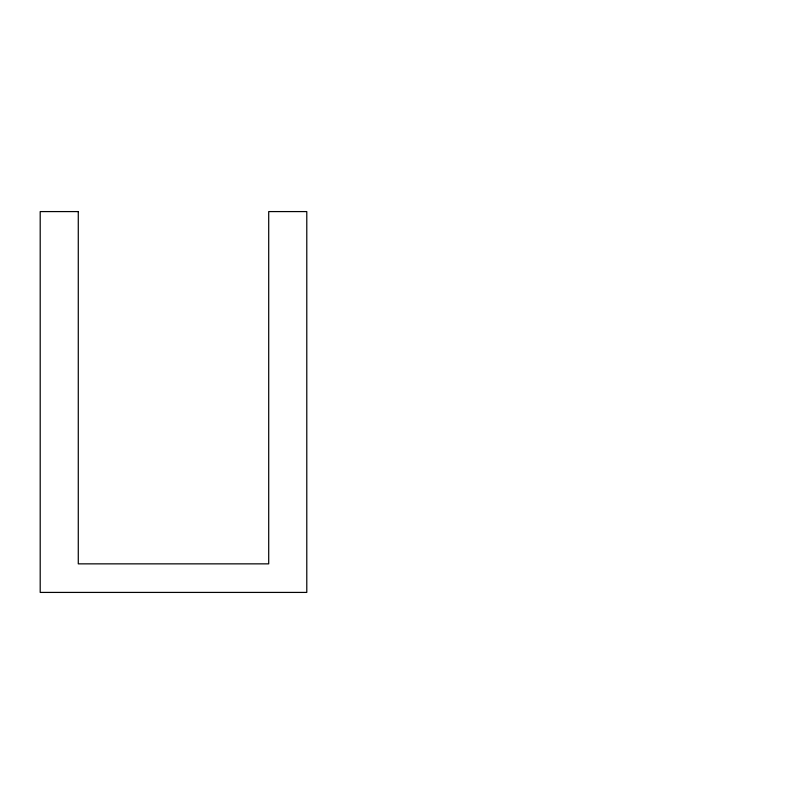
<?xml version="1.0" encoding="UTF-8"?>
<svg xmlns="http://www.w3.org/2000/svg" width="804" height="804" viewBox="0 0 804 804"><rect width="100%" height="100%" fill="white"/><g stroke="black" fill="none" stroke-linecap="round" stroke-linejoin="round"><path stroke-width="1.21" d="M78.279 211.583L40.2 211.583L40.2 592.417L306.786 592.417L306.786 211.583L268.707 211.583L268.707 563.855L78.279 563.855L78.279 211.583"/></g></svg>
